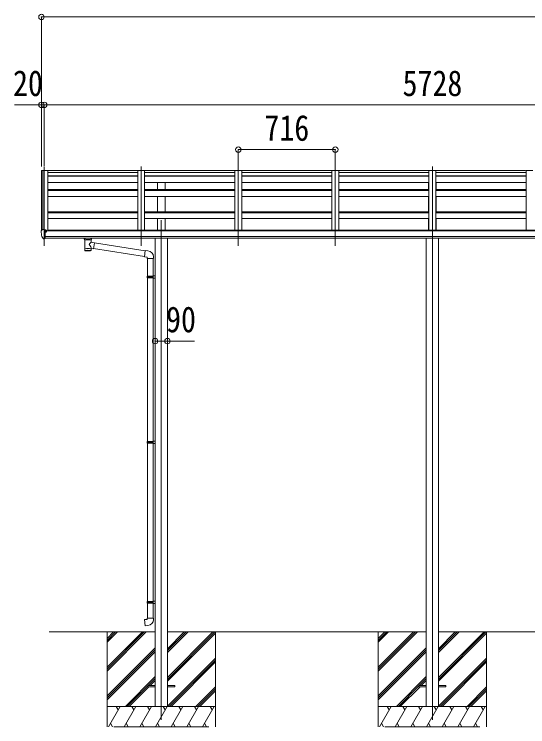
# Model space of a CAD drawing. Units: millimetres at full size, sheet at 1:40; some dimension numbers follow another scale. Extents: x -11181 to 11305, y -7804 to 7716.
# Drawn here: x -2457 to 1331, y -4439 to 820 of the extents above; entities that cross this region are included whole.
import ezdxf
from ezdxf.enums import TextEntityAlignment as Align

# ---------------------------------------------------------------- set-up
doc = ezdxf.new("R2010")
doc.units = ezdxf.units.MM
doc.header["$LTSCALE"] = 40
doc.header["$PDMODE"] = 32
doc.header["$PDSIZE"] = 40
for name, color, linetype, lineweight in [('0-0_0', 7, 'Continuous', 9), ('0-1_本体', 4, 'Continuous', 9), ('0-2_部品', 7, 'Continuous', 9), ('0-8_PARTS2', 2, 'Continuous', 9), ('0-A_寸法', 6, 'Continuous', 9)]:
    doc.layers.add(name, color=color, linetype=linetype, lineweight=lineweight)
doc.styles.add('ＭＳ ゴシック', font='')
doc.styles.get('ＭＳ ゴシック').set_extended_font_data('MS Gothic')

msp = doc.modelspace()

# ---------------------------------------------------------------- linework, layer by layer
at = {"layer": '0-0_0'}
for p, q in [((-2198.53, -3739.43), (-1417.73, -3739.43)), ((-1772.53, -3739.43), (-1772.53, -4439.43)), ((-1772.53, -4000.16), (-1511.8, -3739.43)), ((-1772.53, -4014.3), (-1497.66, -3739.43)), ((-1772.53, -4028.44), (-1483.51, -3739.43)), ((-1772.53, -3816.31), (-1695.65, -3739.43)), ((-1772.53, -3802.17), (-1709.79, -3739.43)), ((-1772.53, -3788.02), (-1723.93, -3739.43)), ((-1327.33, -4075.45), (-991.3, -3739.43)), ((-1327.33, -4089.6), (-977.16, -3739.43)), ((-1327.33, -3891.61), (-1175.15, -3739.43)), ((-1327.33, -3877.47), (-1189.29, -3739.43)), ((-1327.33, -3863.32), (-1203.43, -3739.43)), ((-1327.33, -3739.43), (582.27, -3739.43)), ((-1327.33, -4103.74), (-972.53, -3748.94)), ((-972.53, -3739.43), (-972.53, -4439.43)), ((227.47, -3739.43), (227.47, -4439.43)), ((227.47, -4000.16), (488.2, -3739.43)), ((227.47, -4014.3), (502.34, -3739.43)), ((227.47, -4028.44), (516.49, -3739.43)), ((227.47, -3816.31), (304.35, -3739.43)), ((227.47, -3802.17), (290.21, -3739.43)), ((227.47, -3788.02), (276.07, -3739.43)), ((672.67, -4075.45), (1008.7, -3739.43)), ((672.67, -4089.6), (1022.84, -3739.43)), ((672.67, -3891.61), (824.85, -3739.43)), ((672.67, -3877.47), (810.71, -3739.43)), ((672.67, -3863.32), (796.57, -3739.43)), ((672.67, -3739.43), (2582.27, -3739.43)), ((672.67, -4103.74), (1027.47, -3748.94)), ((1027.47, -3739.43), (1027.47, -4439.43)), ((-1772.53, -4212.29), (-1417.73, -3857.49)), ((-1772.53, -4226.43), (-1417.73, -3871.63)), ((-1772.53, -4240.57), (-1417.73, -3885.77)), ((227.47, -4212.29), (582.27, -3857.49)), ((227.47, -4226.43), (582.27, -3871.63)), ((227.47, -4240.57), (582.27, -3885.77)), ((-1327.33, -4287.59), (-972.53, -3932.79)), ((672.67, -4287.59), (1027.47, -3932.79)), ((-1315.03, -4289.43), (-972.53, -3946.93)), ((-1300.88, -4289.43), (-972.53, -3961.07)), ((684.97, -4289.43), (1027.47, -3946.93)), ((699.12, -4289.43), (1027.47, -3961.07)), ((-1637.54, -4289.43), (-1417.73, -4069.62)), ((-1468.88, -4134.92), (-1417.73, -4083.76)), ((-1454.74, -4134.92), (-1417.73, -4097.9)), ((362.46, -4289.43), (582.27, -4069.62)), ((531.12, -4134.92), (582.27, -4083.76)), ((545.26, -4134.92), (582.27, -4097.9)), ((-1623.39, -4289.43), (-1472.53, -4138.56)), ((-1609.25, -4289.43), (-1463.74, -4143.92)), ((-1117.04, -4289.43), (-972.53, -4144.92)), ((376.61, -4289.43), (527.47, -4138.56)), ((390.75, -4289.43), (536.26, -4143.92)), ((882.96, -4289.43), (1027.47, -4144.92)), ((-1102.89, -4289.43), (-972.53, -4159.06)), ((-1088.75, -4289.43), (-972.53, -4173.2)), ((897.11, -4289.43), (1027.47, -4159.06)), ((911.25, -4289.43), (1027.47, -4173.2)), ((-972.53, -4289.43), (-1772.53, -4289.43)), ((-1762.24, -4439.43), (-1675.64, -4289.43)), ((-1690.64, -4315.41), (-1705.64, -4289.43)), ((-1646.77, -4439.43), (-1560.17, -4289.43)), ((-1575.17, -4315.41), (-1590.17, -4289.43)), ((-1531.3, -4439.43), (-1444.7, -4289.43)), ((-1459.7, -4315.41), (-1474.7, -4289.43)), ((-1415.83, -4439.43), (-1329.23, -4289.43)), ((-1344.23, -4315.41), (-1359.23, -4289.43)), ((-1300.36, -4439.43), (-1213.76, -4289.43)), ((-1228.76, -4315.41), (-1243.76, -4289.43)), ((-1184.89, -4439.43), (-1098.29, -4289.43)), ((-1128.29, -4289.43), (-1113.29, -4315.41)), ((-1069.42, -4439.43), (-982.82, -4289.43)), ((-1012.82, -4289.43), (-997.82, -4315.41)), ((1027.47, -4289.43), (227.47, -4289.43)), ((237.76, -4439.43), (324.36, -4289.43)), ((309.36, -4315.41), (294.36, -4289.43)), ((353.23, -4439.43), (439.83, -4289.43)), ((424.83, -4315.41), (409.83, -4289.43)), ((468.7, -4439.43), (555.3, -4289.43)), ((540.3, -4315.41), (525.3, -4289.43)), ((584.17, -4439.43), (670.77, -4289.43)), ((655.77, -4315.41), (640.77, -4289.43)), ((699.64, -4439.43), (786.24, -4289.43)), ((771.24, -4315.41), (756.24, -4289.43)), ((815.11, -4439.43), (901.71, -4289.43)), ((871.71, -4289.43), (886.71, -4315.41)), ((930.58, -4439.43), (1017.18, -4289.43)), ((987.18, -4289.43), (1002.18, -4315.41)), ((-1747.24, -4413.45), (-1732.24, -4439.43)), ((-1631.77, -4413.45), (-1616.77, -4439.43)), ((-1516.3, -4413.45), (-1501.3, -4439.43)), ((-1400.83, -4413.45), (-1385.83, -4439.43)), ((-1285.36, -4413.45), (-1270.36, -4439.43)), ((-1169.89, -4413.45), (-1154.89, -4439.43)), ((-1054.42, -4413.45), (-1039.42, -4439.43)), ((252.76, -4413.45), (267.76, -4439.43)), ((368.23, -4413.45), (383.23, -4439.43)), ((483.7, -4413.45), (498.7, -4439.43)), ((599.17, -4413.45), (614.17, -4439.43)), ((714.64, -4413.45), (729.64, -4439.43)), ((830.11, -4413.45), (845.11, -4439.43)), ((945.58, -4413.45), (960.58, -4439.43)), ((-1722.53, -4439.43), (-1022.53, -4439.43)), ((277.47, -4439.43), (977.47, -4439.43))]:
    msp.add_line(p, q, dxfattribs=at)
at = {"layer": '0-1_本体'}
for p, q in [((-2256.52, -335.51), (-2256.53, -776.57)), ((-2255.58, -334.63), (-2247.75, -334.22)), ((-2247.53, -334.3), (-2247.53, -770.03)), ((-2247.45, -334.41), (-2246.83, -336.03)), ((-2209.53, -334.21), (-2209.53, -779.83)), ((-2209.53, -347.21), (-1545.53, -347.21)), ((-1545.53, -334.21), (-1545.53, -773.3)), ((-1495.53, -334.21), (-1545.53, -334.21)), ((-1495.53, -334.21), (-1495.53, -773.3)), ((-1495.53, -347.21), (-829.53, -347.21)), ((-829.53, -334.21), (-829.53, -773.3)), ((-779.53, -334.21), (-829.53, -334.21)), ((-779.53, -334.21), (-779.53, -773.3)), ((-779.53, -347.21), (-113.53, -347.21)), ((-113.53, -334.21), (-113.53, -773.3)), ((-63.53, -334.21), (-113.53, -334.21)), ((-63.53, -334.21), (-63.53, -773.3)), ((-63.53, -347.21), (602.47, -347.21)), ((602.47, -334.21), (602.47, -773.3)), ((652.47, -334.21), (602.47, -334.21)), ((652.47, -334.21), (652.47, -773.3)), ((652.47, -347.21), (1318.47, -347.21)), ((1318.47, -334.21), (1318.47, -773.3)), ((1368.47, -334.21), (1318.47, -334.21)), ((-2209.53, -373.88), (-1545.53, -373.88)), ((-2209.53, -376.51), (-1545.53, -376.51)), ((-1495.53, -373.88), (-829.53, -373.88)), ((-1495.53, -376.51), (-829.53, -376.51)), ((-779.53, -373.88), (-113.53, -373.88)), ((-779.53, -376.51), (-113.53, -376.51)), ((-63.53, -373.88), (602.47, -373.88)), ((-63.53, -376.51), (602.47, -376.51)), ((652.47, -373.88), (1318.47, -373.88)), ((652.47, -376.51), (1318.47, -376.51)), ((-2209.53, -421.24), (-1545.53, -421.24)), ((-1495.53, -421.24), (-829.53, -421.24)), ((-1400.03, -474.97), (-1400.03, -421.24)), ((-1345.03, -474.97), (-1345.03, -421.24)), ((-779.53, -421.24), (-113.53, -421.24)), ((-63.53, -421.24), (602.47, -421.24)), ((599.97, -474.97), (599.97, -421.24)), ((652.47, -421.24), (1318.47, -421.24)), ((654.97, -474.97), (654.97, -421.24)), ((-2209.53, -474.89), (-1545.53, -474.89)), ((-2209.53, -480.54), (-1545.53, -480.54)), ((-2209.53, -524.54), (-1545.53, -524.54)), ((-1495.53, -474.89), (-829.53, -474.89)), ((-1495.53, -480.54), (-829.53, -480.54)), ((-1495.53, -524.54), (-829.53, -524.54)), ((-1400.03, -638.63), (-1400.03, -524.54)), ((-1345.03, -638.63), (-1345.03, -524.54)), ((-779.53, -474.89), (-113.53, -474.89)), ((-779.53, -480.54), (-113.53, -480.54)), ((-779.53, -524.54), (-113.53, -524.54)), ((-63.53, -474.89), (602.47, -474.89)), ((-63.53, -480.54), (602.47, -480.54)), ((-63.53, -524.54), (602.47, -524.54)), ((599.97, -638.63), (599.97, -524.54)), ((652.47, -474.89), (1318.47, -474.89)), ((652.47, -480.54), (1318.47, -480.54)), ((652.47, -524.54), (1318.47, -524.54)), ((654.97, -638.63), (654.97, -524.54)), ((-2209.53, -638.52), (-1545.53, -638.52)), ((-2209.53, -645.42), (-1545.53, -645.42)), ((-1495.53, -638.52), (-829.53, -638.52)), ((-1495.53, -645.42), (-829.53, -645.42)), ((-779.53, -638.52), (-113.53, -638.52)), ((-779.53, -645.42), (-113.53, -645.42)), ((-63.53, -638.52), (602.47, -638.52)), ((-63.53, -645.42), (602.47, -645.42)), ((652.47, -638.52), (1318.47, -638.52)), ((652.47, -645.42), (1318.47, -645.42)), ((-2209.53, -688.97), (-1545.53, -688.97)), ((-1495.53, -688.97), (-829.53, -688.97)), ((-1400.03, -773.3), (-1400.03, -688.97)), ((-1345.03, -773.3), (-1345.03, -688.97)), ((-779.53, -688.97), (-113.53, -688.97)), ((-63.53, -688.97), (602.47, -688.97)), ((599.97, -773.3), (599.97, -688.97)), ((652.47, -688.97), (1318.47, -688.97)), ((654.97, -773.3), (654.97, -688.97)), ((3484.97, -779.83), (-2230.03, -779.83)), ((-2204.53, -779.83), (-2204.53, -773.3)), ((3461.47, -773.3), (-2204.53, -773.3)), ((-2230.03, -821.43), (3484.97, -821.43)), ((3484.97, -833.28), (-2230.03, -833.21)), ((-1417.73, -833.37), (-1417.73, -4289.45)), ((-1327.33, -833.37), (-1327.33, -4289.45)), ((582.27, -833.37), (582.27, -4289.45)), ((672.67, -833.37), (672.67, -4289.45))]:
    msp.add_line(p, q, dxfattribs=at)
msp.add_lwpolyline([(-2246.83, -770.03), (-2246.83, -334.21), (-2209.53, -334.21)], dxfattribs=at)
msp.add_circle((-2222.55, -784.94), 3, dxfattribs=at)
for centre, radius, start, end in [((-2255.53, -335.63), 1, 93, 173.32986), ((-2247.73, -334.52), 0.301, 21.06327, 92.86679)]:
    msp.add_arc(centre, radius, start, end, dxfattribs=at)
at = {"layer": '0-2_部品', "color": 4}
for p, q in [((-1545.53, -334.22), (-2211.53, -334.22)), ((-829.53, -334.22), (-1495.53, -334.22)), ((-113.53, -334.22), (-779.53, -334.22)), ((602.47, -334.22), (-63.53, -334.22)), ((1313.54, -334.22), (652.47, -334.22)), ((-1472.53, -4134.93), (-1472.53, -4143.93)), ((-1472.53, -4134.93), (-1417.53, -4134.93)), ((-1472.53, -4143.93), (-1417.53, -4143.93)), ((-1327.53, -4134.93), (-1272.53, -4134.93)), ((-1327.53, -4143.93), (-1272.53, -4143.93)), ((-1272.53, -4134.93), (-1272.53, -4143.93)), ((527.47, -4134.93), (527.47, -4143.93)), ((527.47, -4134.93), (582.47, -4134.93)), ((527.47, -4143.93), (582.47, -4143.93)), ((672.47, -4134.93), (727.47, -4134.93)), ((672.47, -4143.93), (727.47, -4143.93)), ((727.47, -4134.93), (727.47, -4143.93))]:
    msp.add_line(p, q, dxfattribs=at)
at = {"layer": '0-2_部品'}
for p, q in [((-2258.53, -779.4), (-2258.53, -780.03)), ((-2251.62, -770.6), (-2255.68, -776.41)), ((-2236.53, -838.53), (-2236.53, -770.03)), ((-2235.03, -770.95), (-2236.53, -770.95)), ((-2230.03, -779.77), (-2236.53, -779.37)), ((-2235.03, -770.95), (-2235.03, -777.12)), ((-2225.35, -772.45), (-2235.03, -771.73)), ((-2235.03, -774.72), (-2221.03, -774.78)), ((-2225.55, -784.95), (-2225.03, -784.95)), ((-2225.03, -784.95), (-2224.73, -784.95)), ((-2224.53, -774.76), (-2224.53, -772.86)), ((-2220.03, -775.88), (-2220.03, -779.84)), ((-2244.15, -836.72), (-2253.9, -821.34)), ((-2238.03, -838.44), (-2241.74, -838.21)), ((-2238.03, -838.44), (-2236.53, -838.53)), ((-2236.53, -836.34), (-2236.03, -836.34)), ((-2236.03, -836.34), (-2235.53, -835.34)), ((-2230.03, -835.34), (-2235.53, -835.34)), ((-1940.53, -840.39), (-1940.53, -833.22)), ((-1886.53, -840.39), (-1886.53, -833.22)), ((-1936.43, -844.89), (-1936.45, -925.18)), ((-1890.63, -862.46), (-1890.63, -844.88)), ((-1865.41, -866.37), (-1890.63, -862.46)), ((-1865.41, -866.37), (-1872.43, -911.63)), ((-1491.8, -926.31), (-1865.71, -868.31)), ((-1890.61, -925.18), (-1890.63, -908.55)), ((-1890.63, -908.8), (-1872.43, -911.63)), ((-1495.47, -968.25), (-1872.15, -909.81)), ((-1470.81, -926.38), (-1491.64, -924.55)), ((-1475.73, -982.12), (-1429.73, -982.12)), ((-1473.73, -981.37), (-1473.73, -1113.68)), ((-1431.73, -981.37), (-1431.73, -1111.12)), ((-1429.73, -982.12), (-1429.73, -971.2)), ((-1475.73, -1115.68), (-1474.73, -1113.68)), ((-1475.73, -1115.68), (-1431.73, -1115.68)), ((-1475.73, -1115.68), (-1475.73, -1123.68)), ((-1475.73, -1123.68), (-1431.73, -1123.68)), ((-1475.73, -1123.68), (-1474.73, -1125.68)), ((-1474.73, -1113.68), (-1431.73, -1113.68)), ((-1474.73, -1125.68), (-1431.73, -1125.68)), ((-1473.73, -1125.68), (-1473.73, -2333.43)), ((-1436.2, -1115.68), (-1436.63, -1113.68)), ((-1433.73, -1111.18), (-1417.73, -1110.71)), ((-1433.73, -1113.18), (-1433.73, -1111.18)), ((-1433.73, -1113.18), (-1431.73, -1113.18)), ((-1433.73, -1128.18), (-1433.73, -1126.18)), ((-1433.73, -1128.18), (-1417.73, -1128.65)), ((-1431.73, -1128.24), (-1431.73, -2330.87)), ((-1417.73, -1110.71), (-1417.73, -1128.65)), ((-1475.73, -2335.43), (-1474.73, -2333.43)), ((-1475.73, -2335.43), (-1431.73, -2335.43)), ((-1475.73, -2335.43), (-1475.73, -2343.43)), ((-1475.73, -2343.43), (-1431.73, -2343.43)), ((-1475.73, -2343.43), (-1474.73, -2345.43)), ((-1474.73, -2333.43), (-1431.73, -2333.43)), ((-1474.73, -2345.43), (-1431.73, -2345.43)), ((-1473.73, -2345.43), (-1473.73, -3515.03)), ((-1436.21, -2335.43), (-1436.63, -2333.43)), ((-1433.73, -2330.93), (-1417.73, -2330.45)), ((-1433.73, -2332.93), (-1433.73, -2330.93)), ((-1433.73, -2332.93), (-1431.73, -2332.93)), ((-1433.73, -2347.93), (-1433.73, -2345.93)), ((-1433.73, -2347.93), (-1417.73, -2348.4)), ((-1431.73, -2347.98), (-1431.73, -3512.47)), ((-1417.73, -2330.45), (-1417.73, -2348.4)), ((-1475.73, -3517.03), (-1474.73, -3515.03)), ((-1475.73, -3517.03), (-1431.73, -3517.03)), ((-1475.73, -3517.03), (-1475.73, -3525.03)), ((-1474.73, -3515.03), (-1431.73, -3515.03)), ((-1436.2, -3517.03), (-1436.63, -3515.03)), ((-1433.73, -3512.53), (-1417.73, -3512.05)), ((-1433.73, -3514.53), (-1433.73, -3512.53)), ((-1433.73, -3514.53), (-1431.73, -3514.53)), ((-1417.73, -3512.05), (-1417.73, -3530)), ((-1475.73, -3525.03), (-1431.73, -3525.03)), ((-1475.73, -3525.03), (-1474.73, -3527.03)), ((-1474.73, -3527.03), (-1431.73, -3527.03)), ((-1473.73, -3527.03), (-1473.73, -3637.03)), ((-1433.73, -3529.53), (-1433.73, -3527.53)), ((-1433.73, -3529.53), (-1417.73, -3530)), ((-1431.73, -3529.58), (-1431.73, -3637.03)), ((-1475.73, -3637.03), (-1429.73, -3637.03)), ((-1475.73, -3647.03), (-1475.73, -3637.03)), ((-1429.73, -3637.03), (-1429.73, -3647.94))]:
    msp.add_line(p, q, dxfattribs=at)
for points in [[(-2236.53, -770.03), (-2248.53, -770.03), (-2250.86, -770.18)], [(-2230.03, -835.34), (-2230.03, -777.12), (-2235.03, -777.12)], [(-2225.35, -772.45), (-2225.19, -772.47), (-2225.03, -772.5), (-2224.88, -772.54), (-2224.76, -772.59), (-2224.66, -772.65), (-2224.59, -772.72), (-2224.54, -772.79), (-2224.53, -772.86)], [(-2224.73, -783.76), (-2224.73, -784.95), (-2220.03, -784.95)], [(-2220.03, -783.33), (-2220.03, -784.95), (-2219.55, -784.95)], [(-2236.53, -824.64), (-2233.37, -824.24), (-2230.03, -823.81)], [(-1940.49, -840.44), (-1940.51, -840.09), (-1940.27, -839.13), (-1939.75, -838.25), (-1938.94, -837.41), (-1937.83, -836.61), (-1936.43, -835.89)], [(-1940.49, -840.33), (-1940.51, -840.69), (-1940.27, -841.64), (-1939.75, -842.53), (-1938.94, -843.37), (-1937.83, -844.16), (-1936.43, -844.89)], [(-1890.63, -835.9), (-1890.4, -835.99), (-1889.04, -836.73), (-1887.93, -837.57), (-1887.17, -838.44), (-1886.71, -839.34), (-1886.54, -840.23)], [(-1890.63, -844.88), (-1890.4, -844.78), (-1889.04, -844.05), (-1887.93, -843.2), (-1887.17, -842.33), (-1886.71, -841.44), (-1886.54, -840.55)], [(-1491.64, -924.55), (-1495.65, -970.38), (-1475.73, -972.12), (-1475.73, -982.12)], [(-1436.2, -1115.68), (-1436.2, -1123.68), (-1436.63, -1125.68)], [(-1433.73, -1126.18), (-1431.73, -1126.18), (-1431.73, -1113.18)], [(-1436.21, -2335.43), (-1436.21, -2343.43), (-1436.63, -2345.43)], [(-1433.73, -2345.93), (-1431.73, -2345.93), (-1431.73, -2332.93)], [(-1436.2, -3517.03), (-1436.2, -3525.03), (-1436.63, -3527.03)], [(-1433.73, -3527.53), (-1431.73, -3527.53), (-1431.73, -3514.53)], [(-1470.81, -3692.77), (-1491.64, -3694.59), (-1495.65, -3648.77), (-1475.73, -3647.03)]]:
    msp.add_lwpolyline(points, dxfattribs=at)
for centre, radius, start, end in [((-2255.53, -779.4), 3, 93, 180), ((-2066.04, -780.03), 192.49, 180.0008, 192.1233), ((-2250.8, -771.17), 1, 93.5, 145), ((-2222.53, -784.95), 2.5, 151.64236, 180), ((-2222.53, -784.95), 2.5, 0, 151.64236), ((-2251.3, -819.84), 3, 191.83348, 210), ((-2241.55, -835.22), 3, 210, 266.5), ((-1923.46, -885.6), 51.38, 92.46126, 104.61963), ((-1913.52, -989.74), 155.94, 85.53149, 94.46851), ((-1903.57, -885.6), 51.38, 75.38037, 87.53874), ((-1474.73, -971.2), 45, 0, 85), ((-1474.73, -3647.94), 45, 275, 0)]:
    msp.add_arc(centre, radius, start, end, dxfattribs=at)
for centre, major_axis, ratio, start_param, end_param in [((-2221.03, -775.88), (-0.02, 1.1), 0.906239, 4.6917496, 6.2625459), ((-1902.53, -840.39), (16, 0), 0.361356, 0, 0.0194874), ((-1902.53, -840.39), (16, 0), 0.361356, 6.2636979, 6.2831853), ((-1913.53, -846.08), (-22.91, -0.42), 0.072511, 4.711586, 6.2823824), ((-1913.5, -844.45), (-22.91, -0.42), 0.072511, 4.711586, 6.2823824), ((-1913.55, -844.46), (22.92, -0.42), 0.07247, 0.0008089, 1.5716053), ((-1913.55, -846.08), (22.92, -0.42), 0.07247, 0.0008089, 1.5716053), ((-1913.53, -882.01), (-22.81, 26.62), 0.234429, 3.1563334, 4.5976381), ((-1910.97, -884.66), (20.32, 22.25), 0.045535, 4.9756507, 6.2441899), ((-1913.53, -925.18), (22.92, 0), 0.101955, 6.2829723, 9.4248207), ((-1913.53, -925.18), (22.92, 0), 0.101955, 3.1415499, 6.2833984), ((-1913.53, -912.74), (22.91, 0), 0.122865, 6.2831853, 9.424778)]:
    msp.add_ellipse(centre, major_axis=major_axis, ratio=ratio, start_param=start_param, end_param=end_param, dxfattribs=at)
at = {"layer": '0-8_PARTS2'}
for p, q in [((-2236.53, -308), (-2236.53, -889.36)), ((-1520.53, -889.36), (-1520.53, -304.02)), ((-804.53, -889.36), (-804.53, -304.02)), ((-88.53, -889.36), (-88.53, -304.02)), ((627.47, -889.36), (627.47, -304.02)), ((-1372.53, -700.56), (-1372.53, -4389.46)), ((627.47, -700.56), (627.47, -4389.46))]:
    msp.add_line(p, q, dxfattribs=at)
at = {"layer": '0-A_寸法'}
for p, q in [((-2256.52, 799.74), (-2256.52, 150.64)), ((-2256.52, 799.74), (9239.47, 799.74)), ((-2256.52, 150.64), (-2456.52, 150.64)), ((-2256.52, 150.64), (-2256.52, -304.02)), ((-2236.53, 150.64), (-2256.52, 150.64)), ((-2236.53, 150.64), (-2236.53, -304.02)), ((-2236.53, 150.64), (3491.47, 150.64)), ((-2236.53, 150.64), (-2236.53, -304.02)), ((-804.53, -179.5), (-804.53, -304.02)), ((-804.53, -179.5), (-88.53, -179.5)), ((-88.53, -179.5), (-88.53, -304.02)), ((-1417.73, -1592.8), (-1327.33, -1592.8)), ((-1327.33, -1592.8), (-1127.33, -1592.8))]:
    msp.add_line(p, q, dxfattribs=at)
for p in [(-2256.52, 799.74), (-2256.52, 150.64), (-2236.53, 150.64), (-804.53, -179.5), (-88.53, -179.5), (-1417.73, -1592.8), (-1327.33, -1592.8)]:
    msp.add_point(p, dxfattribs=at)

# ---------------------------------------------------------------- texts
at = {"layer": '0-A_寸法', "color": 7, "style": 'ＭＳ ゴシック', "width": 0.85}
for s, p in [('20', (-2466.52, 158.64)), ('5728', (407.47, 158.64)), ('716', (-611.53, -171.5)), ('90', (-1337.33, -1584.8))]:
    msp.add_text(s, height=190.6, dxfattribs=at).set_placement(p, align=Align.BOTTOM_LEFT)

doc.saveas('drawing.dxf')
